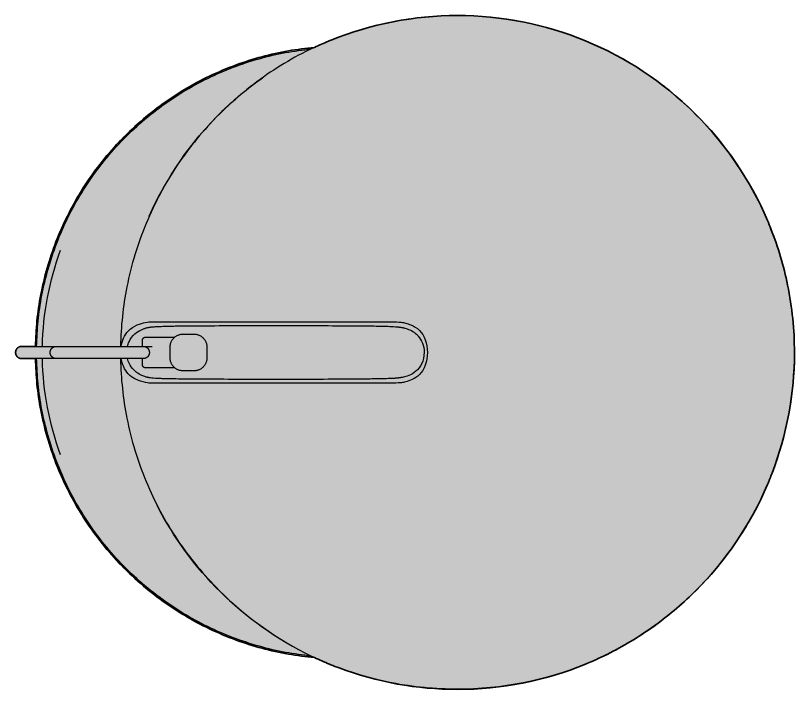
# Model space of a CAD drawing. Header units: millimetres. Extents: x 0 to 917, y -553 to 616.
# Drawn here: x 69.5 to 323.7, y -553.2 to -333.2 of the extents above; entities that cross this region are included whole.
import ezdxf

# ---------------------------------------------------------------- set-up
doc = ezdxf.new("R2010")
doc.units = ezdxf.units.MM
doc.layers.add('Blocks', color=7, linetype='Continuous')
doc.layers.add('Blocks$Fill', color=7, linetype='Continuous', true_color=0xffffff)
doc.layers.add('Blocks$Inner', color=7, linetype='Continuous', lineweight=25, true_color=0x007f00)
doc.layers.add('Blocks$Outline', color=7, linetype='Continuous', lineweight=35, true_color=0xff3f3f)

# ---------------------------------------------------------------- blocks, each defined once
blk = doc.blocks.new('YUH Table Lamp Top')
at = {"layer": 'Blocks$Fill'}
blk.add_hatch(color=256, dxfattribs=at).paths.add_polyline_path([(105.04, -104.42), (107.36, -105.26), (109.7, -106.05), (112.05, -106.78), (114.42, -107.46), (116.8, -108.09), (119.2, -108.66), (121.6, -109.18), (124.02, -109.65), (126.45, -110.06), (128.88, -110.42), (131.33, -110.72), (133.78, -110.97), (136.24, -111.16), (138.7, -111.3), (141.17, -111.39), (143.64, -111.41), (146.32, -111.38), (149, -111.28), (151.68, -111.12), (154.34, -110.89), (157, -110.6), (159.65, -110.24), (162.29, -109.82), (164.92, -109.34), (167.54, -108.79), (170.14, -108.17), (172.73, -107.5), (175.3, -106.76), (177.85, -105.96), (180.39, -105.09), (182.9, -104.17), (185.4, -103.18), (187.49, -102.3), (189.56, -101.37), (191.53, -100.44), (193.48, -99.48), (195.41, -98.47), (197.32, -97.43), (199.21, -96.35), (201.07, -95.23), (202.92, -94.07), (204.74, -92.88), (207.42, -91.04), (209.2, -89.74), (210.95, -88.41), (212.68, -87.05), (214.38, -85.65), (216.06, -84.21), (217.7, -82.74), (219.32, -81.24), (220.91, -79.7), (222.8, -77.8), (224.63, -75.84), (226.42, -73.85), (228.16, -71.81), (229.85, -69.74), (231.48, -67.62), (233.07, -65.47), (234.6, -63.27), (236.07, -61.05), (237.49, -58.78), (238.86, -56.48), (240.17, -54.15), (241.43, -51.79), (242.62, -49.39), (243.76, -46.96), (244.85, -44.51), (245.61, -42.67), (246.34, -40.81), (247.22, -38.45), (248.04, -36.07), (248.8, -33.67), (249.51, -31.25), (250.17, -28.82), (250.76, -26.38), (251.31, -23.92), (251.79, -21.45), (252.22, -18.97), (252.6, -16.48), (252.92, -13.98), (253.17, -11.47), (253.38, -8.96), (253.52, -6.45), (253.61, -3.93), (253.64, -1.41), (253.6, 1.35), (253.5, 4.12), (253.33, 6.88), (253.08, 9.64), (252.77, 12.39), (252.39, 15.13), (251.94, 17.86), (251.42, 20.58), (250.91, 22.92), (250.36, 25.24), (249.76, 27.56), (249.1, 29.86), (248.4, 32.14), (247.64, 34.41), (246.84, 36.66), (245.99, 38.89), (244.85, 41.68), (243.76, 44.14), (242.62, 46.56), (241.43, 48.96), (240.17, 51.32), (238.86, 53.66), (237.49, 55.95), (236.07, 58.22), (234.6, 60.45), (233.07, 62.64), (231.48, 64.79), (229.85, 66.91), (228.16, 68.99), (226.42, 71.02), (224.63, 73.02), (222.8, 74.97), (220.91, 76.88), (218.98, 78.74), (217, 80.55), (214.98, 82.31), (212.92, 84.02), (210.82, 85.68), (208.69, 87.29), (206.51, 88.85), (204.3, 90.35), (202.05, 91.79), (199.77, 93.19), (197.45, 94.52), (195.11, 95.8), (192.72, 97.03), (190.31, 98.19), (187.87, 99.3), (185.4, 100.35), (182.9, 101.34), (180.39, 102.27), (177.85, 103.13), (175.3, 103.93), (172.73, 104.67), (170.14, 105.35), (167.54, 105.96), (164.92, 106.51), (162.29, 106.99), (159.65, 107.41), (157, 107.77), (154.34, 108.06), (151.68, 108.29), (149, 108.45), (146.32, 108.55), (143.64, 108.59), (140.99, 108.55), (138.35, 108.46), (135.71, 108.3), (133.07, 108.08), (130.45, 107.79), (127.83, 107.44), (125.23, 107.03), (122.63, 106.56), (120.05, 106.03), (117.48, 105.43), (114.92, 104.77), (112.38, 104.05), (109.86, 103.27), (107.35, 102.43), (104.87, 101.53), (102.4, 100.56), (99.25, 99.23), (96.96, 98.19), (94.85, 97.98), (92.73, 97.72), (90.59, 97.41), (88.46, 97.06), (86.31, 96.66), (84.16, 96.2), (82, 95.7), (79.85, 95.15), (77.69, 94.54), (75.54, 93.88), (73.39, 93.17), (71.25, 92.41), (69.11, 91.59), (66.98, 90.72), (64.86, 89.8), (62.76, 88.82), (60.67, 87.79), (58.6, 86.71), (56.54, 85.58), (54.51, 84.4), (52.5, 83.16), (50.52, 81.88), (48.56, 80.54), (46.62, 79.16), (44.72, 77.72), (42.85, 76.24), (41.02, 74.72), (39.22, 73.15), (37.46, 71.53), (35.73, 69.88), (34.04, 68.18), (32.4, 66.44), (30.8, 64.67), (29.24, 62.86), (27.73, 61.01), (26.27, 59.13), (24.85, 57.22), (23.48, 55.28), (22.16, 53.31), (20.89, 51.32), (19.67, 49.3), (18.5, 47.26), (17.39, 45.2), (16.32, 43.12), (15.31, 41.03), (14.35, 38.92), (13.45, 36.8), (12.59, 34.67), (11.79, 32.53), (11.05, 30.38), (10.35, 28.23), (9.71, 26.08), (9.12, 23.92), (8.58, 21.77), (8.09, 19.61), (7.65, 17.46), (7.27, 15.32), (6.93, 13.18), (6.64, 11.05), (6.39, 8.94), (6.2, 6.83), (6.04, 4.73), (5.94, 2.65), (5.88, 0.59), (1.41, 0.59), (1.37, 0.59), (1.32, 0.58), (1.27, 0.58), (1.22, 0.58), (1.17, 0.57), (1.12, 0.56), (1.07, 0.56), (1.02, 0.55), (0.98, 0.54), (0.93, 0.53), (0.88, 0.51), (0.83, 0.5), (0.79, 0.48), (0.74, 0.47), (0.69, 0.45), (0.65, 0.43), (0.6, 0.41), (0.56, 0.39), (0.51, 0.37), (0.47, 0.35), (0.43, 0.33), (0.39, 0.3), (0.34, 0.28), (0.3, 0.25), (0.26, 0.22), (0.22, 0.19), (0.18, 0.16), (0.15, 0.13), (0.11, 0.1), (0.07, 0.07), (0.04, 0.03), (0, 0), (-0.03, -0.04), (-0.07, -0.07), (-0.1, -0.11), (-0.13, -0.15), (-0.16, -0.18), (-0.19, -0.22), (-0.22, -0.26), (-0.25, -0.3), (-0.28, -0.34), (-0.3, -0.39), (-0.33, -0.43), (-0.35, -0.47), (-0.37, -0.51), (-0.39, -0.56), (-0.41, -0.6), (-0.43, -0.65), (-0.45, -0.69), (-0.47, -0.74), (-0.48, -0.79), (-0.5, -0.83), (-0.51, -0.88), (-0.53, -0.93), (-0.54, -0.98), (-0.55, -1.02), (-0.56, -1.07), (-0.56, -1.12), (-0.57, -1.17), (-0.58, -1.22), (-0.58, -1.27), (-0.58, -1.32), (-0.59, -1.37), (-0.59, -1.41), (-0.59, -1.46), (-0.58, -1.51), (-0.58, -1.56), (-0.58, -1.61), (-0.57, -1.66), (-0.56, -1.71), (-0.56, -1.76), (-0.55, -1.8), (-0.54, -1.85), (-0.53, -1.9), (-0.51, -1.95), (-0.5, -1.99), (-0.48, -2.04), (-0.47, -2.09), (-0.45, -2.13), (-0.43, -2.18), (-0.41, -2.22), (-0.39, -2.27), (-0.37, -2.31), (-0.35, -2.36), (-0.33, -2.4), (-0.3, -2.44), (-0.28, -2.48), (-0.25, -2.53), (-0.22, -2.57), (-0.19, -2.61), (-0.16, -2.64), (-0.13, -2.68), (-0.1, -2.72), (-0.07, -2.76), (-0.03, -2.79), (0, -2.83), (0.04, -2.86), (0.07, -2.9), (0.11, -2.93), (0.15, -2.96), (0.18, -2.99), (0.22, -3.02), (0.26, -3.05), (0.3, -3.08), (0.34, -3.1), (0.39, -3.13), (0.43, -3.15), (0.47, -3.18), (0.51, -3.2), (0.56, -3.22), (0.6, -3.24), (0.65, -3.26), (0.69, -3.28), (0.74, -3.3), (0.79, -3.31), (0.83, -3.33), (0.88, -3.34), (0.93, -3.35), (0.98, -3.37), (1.02, -3.38), (1.07, -3.38), (1.12, -3.39), (1.17, -3.4), (1.22, -3.4), (1.27, -3.41), (1.32, -3.41), (1.37, -3.41), (1.41, -3.41), (1.76, -3.41), (3.08, -3.41), (5.88, -3.41), (5.94, -5.48), (6.04, -7.56), (6.2, -9.66), (6.39, -11.76), (6.64, -13.88), (6.93, -16.01), (7.27, -18.15), (7.65, -20.29), (8.09, -22.44), (8.58, -24.6), (9.12, -26.75), (9.71, -28.91), (10.35, -31.06), (11.05, -33.21), (11.79, -35.36), (12.59, -37.5), (13.45, -39.63), (14.35, -41.75), (15.31, -43.86), (16.32, -45.95), (17.39, -48.03), (18.5, -50.09), (19.67, -52.13), (20.89, -54.15), (22.16, -56.14), (23.48, -58.11), (24.85, -60.05), (26.27, -61.96), (27.73, -63.84), (29.24, -65.68), (30.8, -67.5), (32.4, -69.27), (34.04, -71.01), (35.73, -72.71), (37.46, -74.36), (39.22, -75.98), (41.02, -77.55), (42.85, -79.07), (44.72, -80.55), (46.62, -81.99), (48.56, -83.37), (50.52, -84.71), (52.5, -85.99), (54.51, -87.23), (56.54, -88.41), (58.6, -89.54), (60.67, -90.62), (62.76, -91.65), (64.86, -92.63), (66.98, -93.55), (69.11, -94.42), (71.25, -95.23), (73.39, -96), (75.54, -96.71), (77.69, -97.37), (79.85, -97.97), (82, -98.53), (84.16, -99.03), (86.31, -99.49), (88.46, -99.89), (90.59, -100.24), (92.73, -100.55), (94.85, -100.81), (96.96, -101.02), (96.96, -101.02), (96.96, -101.02), (96.97, -101.02), (96.97, -101.02), (99.41, -102.13), (102.28, -103.34)], flags=0)
at = {"layer": 'Blocks$Inner'}
for points, knots in [([(245.99, 38.89), (245.75, 39.49), (245.51, 40.09), (239.75, 53.98), (231.56, 66.14), (216.29, 81.42), (210.71, 86.02), (198.75, 94.05), (192.37, 97.47), (172.41, 105.73), (158.04, 108.53), (136.45, 108.54), (129.25, 107.84), (115.13, 105.07), (108.21, 102.97), (94.91, 97.47), (88.53, 94.06), (76.55, 86.05), (70.96, 81.45), (60.79, 71.26), (56.19, 65.67), (48.18, 53.71), (44.77, 47.33), (39.26, 34.03), (37.16, 27.11), (34.48, 13.64), (33.78, 7.12), (33.66, 0.59)], [41.376143, 41.376143, 41.376143, 41.376143, 43.307571, 43.307571, 86.615137, 86.615137, 108.281111, 108.281111, 129.947086, 129.947086, 173.244795, 173.244795, 194.878904, 194.878904, 216.513014, 216.513014, 238.178788, 238.178788, 259.844563, 259.844563, 281.4982, 281.4982, 303.151837, 303.151837, 324.805474, 324.805474, 344.453889, 344.453889, 344.453889, 344.453889]), ([(102.4, 100.56), (115.5, 105.86), (129.5, 108.59), (157.96, 108.59), (172.15, 105.79), (198.65, 94.91), (210.71, 86.94), (231.1, 66.81), (239.23, 54.86), (247.74, 34.88), (249.94, 27.81), (252.89, 13.34), (253.64, 5.97), (253.64, -1.41)], [-215.634676, -215.634676, -215.634676, -215.634676, -173.229556, -173.229556, -130.258664, -130.258664, -87.287772, -87.287772, -44.31688, -44.31688, -22.15844, -22.15844, 0, 0, 0, 0]), ([(43.04, 43.09), (48.63, 55.71), (56.54, 67.18), (70.6, 81.06), (75.16, 84.87), (79.99, 88.3)], [-300.602774, -300.602774, -300.602774, -300.602774, -259.17134, -259.17134, -241.322015, -241.322015, -241.322015, -241.322015]), ([(33.83, 0.59), (34.18, 2.44), (34.98, 4.31), (37.87, 7.47), (40.37, 8.1), (42.84, 8.59), (43.24, 8.59), (45.17, 8.59), (46.22, 8.59), (53.07, 8.59), (56.04, 8.59), (72.29, 8.59), (94.45, 8.59), (108.82, 8.59), (109.77, 8.59), (123.34, 8.59), (124.48, 8.59), (125.88, 8.39), (126.04, 8.36), (127.22, 8.02), (127.8, 7.85), (129.36, 7.21), (130.41, 6.65), (132.88, 4.21), (133.83, 1.6), (133.83, -1.41)], [20.378264, 20.378264, 20.378264, 20.378264, 75.789612, 75.789612, 156.41117, 156.41117, 219.304207, 219.304207, 483.749832, 483.749832, 607.121278, 607.121278, 963.535646, 963.535646, 990.291162, 990.291162, 1369.058499, 1369.058499, 1418.157599, 1418.157599, 1444.070062, 1444.070062, 1481.141153, 1481.141153, 1550.783711, 1550.783711, 1550.783711, 1550.783711]), ([(35.9, 0.59), (36.04, 1.1), (36.63, 2.69), (38.28, 4.84), (40.22, 5.95), (41.29, 6.36), (41.75, 6.52), (42.01, 6.6), (42.33, 6.69), (42.52, 6.72), (42.72, 6.76), (42.89, 6.79), (43.07, 6.82), (43.25, 6.85), (43.44, 6.88), (43.64, 6.91), (43.87, 6.94), (44.12, 6.96), (44.4, 6.99), (44.81, 7.02), (45.42, 7.06), (46.34, 7.1), (47.85, 7.16), (49.88, 7.21), (52.54, 7.25), (55.69, 7.28), (59.67, 7.31), (66.79, 7.35), (73.78, 7.37), (84.06, 7.38), (91.53, 7.37), (101.25, 7.35), (107.45, 7.32), (114.09, 7.27), (117.76, 7.22), (120.09, 7.16), (121.61, 7.11), (122.85, 7.05), (123.6, 6.99), (124.07, 6.95), (124.38, 6.91), (124.72, 6.87), (125.05, 6.82), (125.27, 6.79), (125.51, 6.75), (125.71, 6.71), (125.96, 6.66), (126.48, 6.53), (127.5, 6.23), (128.75, 5.7), (130.01, 4.82), (131.18, 3.67), (132.37, 1.74), (132.78, -0.29), (132.78, -1.41)], [-41.598091, -41.598091, -41.598091, -41.598091, -41.217, -40.367165, -39.51733, -39.092412, -38.879954, -38.667495, -38.455036, -37.81766, -37.392742, -36.967825, -36.542907, -36.11799, -35.693072, -35.268155, -34.843237, -34.41832, -33.993402, -33.568485, -32.718649, -31.868814, -31.018979, -29.319309, -28.469474, -27.619639, -25.919969, -25.070134, -22.520629, -21.670794, -19.121289, -18.271454, -15.721948, -14.872113, -12.322608, -11.154085, -10.622938, -8.923268, -7.436057, -7.223598, -6.373763, -5.523928, -4.833437, -4.142946, -3.7977, -3.718028, -3.452455, -3.107209, -2.761964, -2.071473, -1.726227, -1.380982, -0.690491, 0, 0, 0, 0]), ([(-0.59, -1.41), (-0.59, -1.38), (-0.58, -1.35), (-0.58, -1.32), (-0.58, -1.28), (-0.58, -1.25), (-0.58, -1.22), (-0.57, -1.19), (-0.57, -1.15), (-0.56, -1.12), (-0.56, -1.09), (-0.55, -1.06), (-0.55, -1.02), (-0.54, -0.99), (-0.53, -0.96), (-0.53, -0.93), (-0.52, -0.9), (-0.51, -0.86), (-0.5, -0.83), (-0.49, -0.8), (-0.48, -0.77), (-0.47, -0.74), (-0.46, -0.71), (-0.45, -0.68), (-0.43, -0.65), (-0.42, -0.62), (-0.41, -0.59), (-0.39, -0.56), (-0.38, -0.53), (-0.37, -0.5), (-0.35, -0.47), (-0.33, -0.44), (-0.32, -0.41), (-0.3, -0.39), (-0.28, -0.36), (-0.27, -0.33), (-0.25, -0.3), (-0.23, -0.28), (-0.21, -0.25), (-0.19, -0.22), (-0.17, -0.2), (-0.15, -0.17), (-0.13, -0.15), (-0.11, -0.12), (-0.09, -0.1), (-0.07, -0.07), (-0.05, -0.05), (-0.02, -0.02), (0, 0), (0.02, 0.02), (0.05, 0.05), (0.07, 0.07), (0.1, 0.09), (0.12, 0.11), (0.15, 0.13), (0.2, 0.17), (0.25, 0.21), (0.3, 0.25), (0.36, 0.29), (0.41, 0.32), (0.47, 0.35), (0.53, 0.38), (0.59, 0.41), (0.65, 0.43), (0.71, 0.46), (0.77, 0.48), (0.83, 0.5), (0.9, 0.52), (0.96, 0.53), (1.02, 0.55), (1.09, 0.56), (1.15, 0.57), (1.22, 0.58), (1.28, 0.58), (1.35, 0.59), (1.41, 0.59)], [3.142279, 3.142279, 3.142279, 3.142279, 3.240464, 3.240464, 3.240464, 3.338648, 3.338648, 3.338648, 3.436833, 3.436833, 3.436833, 3.535017, 3.535017, 3.535017, 3.633202, 3.633202, 3.633202, 3.731386, 3.731386, 3.731386, 3.829571, 3.829571, 3.829571, 3.927755, 3.927755, 3.927755, 4.025939, 4.025939, 4.025939, 4.124123, 4.124123, 4.124123, 4.222307, 4.222307, 4.222307, 4.320491, 4.320491, 4.320491, 4.418675, 4.418675, 4.418675, 4.516858, 4.516858, 4.516858, 4.615042, 4.615042, 4.615042, 4.713225, 4.713225, 4.713225, 4.811408, 4.811408, 4.811408, 4.909591, 4.909591, 4.909591, 5.106016, 5.106016, 5.106016, 5.302441, 5.302441, 5.302441, 5.498865, 5.498865, 5.498865, 5.695288, 5.695288, 5.695288, 5.891712, 5.891712, 5.891712, 6.088135, 6.088135, 6.088135, 6.284558, 6.284558, 6.284558, 6.284558]), ([(1.41, 0.59), (1.41, 0.59), (1.54, 0.59), (1.76, 0.59), (2.06, 0.59), (2.52, 0.59), (3.08, 0.59), (3.64, 0.59), (4.3, 0.59), (4.99, 0.59), (5.68, 0.59), (6.4, 0.59), (7.13, 0.59), (7.85, 0.59), (8.59, 0.59), (9.32, 0.59), (10.48, 0.59), (11.63, 0.59), (12.7, 0.59)], [6.284558, 6.284558, 6.284558, 6.284558, 19.305913, 19.305913, 19.305913, 38.169862, 38.169862, 38.169862, 57.734241, 57.734241, 57.734241, 76.698686, 76.698686, 76.698686, 94.759581, 94.759581, 94.759581, 121.230551, 121.230551, 121.230551, 121.230551]), ([(10.69, -1.41), (10.69, -1.38), (10.69, -1.35), (10.69, -1.32), (10.7, -1.28), (10.7, -1.25), (10.7, -1.22), (10.7, -1.19), (10.71, -1.15), (10.71, -1.12), (10.72, -1.09), (10.72, -1.06), (10.73, -1.02), (10.74, -0.99), (10.74, -0.96), (10.75, -0.93), (10.76, -0.9), (10.77, -0.86), (10.78, -0.83), (10.79, -0.8), (10.8, -0.77), (10.81, -0.74), (10.82, -0.71), (10.83, -0.68), (10.84, -0.65), (10.86, -0.62), (10.87, -0.59), (10.88, -0.56), (10.9, -0.53), (10.91, -0.5), (10.93, -0.47), (10.94, -0.44), (10.96, -0.41), (10.98, -0.39), (10.99, -0.36), (11.01, -0.33), (11.03, -0.3), (11.05, -0.28), (11.07, -0.25), (11.09, -0.22), (11.1, -0.2), (11.12, -0.17), (11.15, -0.15), (11.17, -0.12), (11.19, -0.1), (11.21, -0.07), (11.23, -0.05), (11.25, -0.02), (11.28, 0), (11.3, 0.02), (11.32, 0.05), (11.35, 0.07), (11.37, 0.09), (11.4, 0.11), (11.42, 0.13), (11.47, 0.17), (11.53, 0.21), (11.58, 0.25), (11.63, 0.29), (11.69, 0.32), (11.75, 0.35), (11.81, 0.38), (11.87, 0.41), (11.93, 0.43), (11.99, 0.46), (12.05, 0.48), (12.11, 0.5), (12.17, 0.52), (12.24, 0.53), (12.3, 0.55), (12.37, 0.56), (12.43, 0.57), (12.5, 0.58), (12.56, 0.58), (12.63, 0.59), (12.69, 0.59)], [104.735459, 104.735459, 104.735459, 104.735459, 104.833644, 104.833644, 104.833644, 104.931829, 104.931829, 104.931829, 105.030013, 105.030013, 105.030013, 105.128198, 105.128198, 105.128198, 105.226383, 105.226383, 105.226383, 105.324567, 105.324567, 105.324567, 105.422752, 105.422752, 105.422752, 105.520937, 105.520937, 105.520937, 105.619121, 105.619121, 105.619121, 105.717306, 105.717306, 105.717306, 105.815491, 105.815491, 105.815491, 105.913676, 105.913676, 105.913676, 106.01186, 106.01186, 106.01186, 106.110045, 106.110045, 106.110045, 106.20823, 106.20823, 106.20823, 106.306415, 106.306415, 106.306415, 106.4046, 106.4046, 106.4046, 106.502785, 106.502785, 106.502785, 106.699214, 106.699214, 106.699214, 106.895644, 106.895644, 106.895644, 107.092073, 107.092073, 107.092073, 107.288502, 107.288502, 107.288502, 107.484932, 107.484932, 107.484932, 107.681362, 107.681362, 107.681362, 107.877791, 107.877791, 107.877791, 107.877791]), ([(12.69, 0.59), (12.69, 0.59), (12.75, 0.59), (12.88, 0.59), (13.04, 0.59), (13.31, 0.59), (13.67, 0.59), (13.86, 0.59), (14.07, 0.59), (14.31, 0.59), (14.54, 0.59), (14.81, 0.59), (15.1, 0.59), (15.39, 0.59), (15.72, 0.59), (16.06, 0.59), (16.4, 0.59), (16.76, 0.59), (17.19, 0.59), (17.41, 0.59), (17.64, 0.59), (17.92, 0.59), (18.01, 0.59), (18.11, 0.59), (18.21, 0.59), (18.29, 0.59), (18.46, 0.59), (18.63, 0.59), (18.81, 0.59), (18.9, 0.59), (19.05, 0.59), (19.36, 0.59), (19.69, 0.59), (20.05, 0.59), (20.22, 0.59), (20.32, 0.59), (20.53, 0.59), (20.73, 0.59), (20.95, 0.59), (21.17, 0.59), (21.4, 0.59), (21.64, 0.59), (21.88, 0.59), (22, 0.59), (22.13, 0.59), (22.39, 0.59), (22.65, 0.59), (22.92, 0.59), (23.19, 0.59), (23.47, 0.59), (23.76, 0.59), (24.05, 0.59), (24.19, 0.59), (24.34, 0.59), (24.64, 0.59), (24.94, 0.59), (25.25, 0.59), (25.4, 0.59), (25.56, 0.59), (25.87, 0.59), (26.19, 0.59), (26.51, 0.59), (26.67, 0.59), (26.83, 0.59), (27.16, 0.59), (27.49, 0.59), (27.82, 0.59), (28.15, 0.59), (28.49, 0.59), (28.83, 0.59), (29.18, 0.59), (29.35, 0.59), (29.82, 0.59), (30.3, 0.59), (30.78, 0.59), (31.03, 0.59), (31.28, 0.59), (31.53, 0.59), (31.78, 0.59), (32.03, 0.59), (32.29, 0.59), (32.48, 0.59), (32.87, 0.59), (33.16, 0.59), (33.35, 0.59), (33.55, 0.59), (33.74, 0.59), (33.84, 0.59), (33.94, 0.59), (34.13, 0.59), (34.33, 0.59), (34.52, 0.59), (34.72, 0.59), (34.91, 0.59), (35.1, 0.59), (35.29, 0.59), (35.39, 0.59), (35.49, 0.59), (35.67, 0.59), (35.86, 0.59), (36.05, 0.59), (36.24, 0.59), (36.42, 0.59), (36.6, 0.59), (36.78, 0.59), (36.87, 0.59), (36.96, 0.59), (37.14, 0.59), (37.31, 0.59), (37.48, 0.59), (37.57, 0.59), (37.61, 0.59), (37.64, 0.59), (37.68, 0.59), (37.87, 0.59), (38.05, 0.59), (38.22, 0.59), (38.65, 0.59), (39.04, 0.59), (39.38, 0.59), (39.73, 0.59), (40.04, 0.59), (40.29, 0.59), (40.8, 0.59), (41.09, 0.59), (41.09, 0.59)], [107.877791, 107.877791, 107.877791, 107.877791, 118.736639, 118.736639, 118.736639, 129.585013, 129.585013, 129.585013, 134.137699, 134.137699, 134.137699, 138.301333, 138.301333, 138.301333, 142.21933, 142.21933, 142.21933, 146.039455, 146.039455, 146.039455, 147.997987, 147.997987, 147.997987, 148.675295, 148.675295, 148.675295, 149.37023, 149.37023, 150.085946, 150.085946, 150.085946, 151.207216, 151.207216, 152.404644, 152.404644, 152.404644, 153.037963, 153.037963, 153.692173, 153.692173, 154.363653, 154.363653, 155.049009, 155.049009, 155.049009, 155.74455, 155.74455, 156.445047, 156.445047, 157.145293, 157.145293, 157.840849, 157.840849, 157.840849, 158.528271, 158.528271, 159.205717, 159.205717, 159.205717, 159.873225, 159.873225, 160.533782, 160.533782, 160.533782, 161.192718, 161.192718, 161.857909, 161.857909, 162.535104, 162.535104, 163.227473, 163.227473, 163.227473, 164.662594, 164.662594, 164.662594, 165.40578, 165.40578, 165.40578, 166.16638, 166.16638, 166.16638, 166.941484, 166.941484, 167.333484, 167.333484, 167.72886, 167.72886, 167.72886, 168.129018, 168.129018, 168.536862, 168.536862, 168.956574, 168.956574, 169.39376, 169.39376, 169.39376, 169.855307, 169.855307, 170.349224, 170.349224, 170.884203, 170.884203, 171.469293, 171.469293, 171.469293, 172.113791, 172.113791, 172.826508, 172.826508, 172.826508, 173.080855, 173.080855, 173.080855, 174.492354, 174.492354, 174.492354, 179.012617, 179.012617, 179.012617, 185.513592, 185.513592, 185.513592, 206.262318, 206.262318, 206.262318, 206.262318]), ([(41.09, 0.59), (41.1, 0.59), (41.11, 0.59), (41.11, 0.59), (41.94, 0.59), (42.88, 0.59), (43.99, 0.59)], [68.617378, 68.617378, 68.617378, 68.617378, 68.641551, 68.641551, 68.641551, 71.557057, 71.557057, 71.557057, 71.557057]), ([(41.09, 0.59), (41.16, 0.59), (41.29, 0.58), (41.48, 0.55), (41.67, 0.5), (41.86, 0.44), (42.03, 0.35), (42.2, 0.25), (42.33, 0.15), (42.43, 0.07), (42.5, 0), (42.57, -0.07), (42.64, -0.14), (42.7, -0.22), (42.75, -0.3), (42.81, -0.39), (42.85, -0.47), (42.9, -0.56), (42.94, -0.65), (42.97, -0.74), (43, -0.83), (43.03, -0.93), (43.05, -1.02), (43.07, -1.12), (43.08, -1.22), (43.09, -1.32), (43.09, -1.38), (43.09, -1.41)], [206.262318, 206.262318, 206.262318, 206.262318, 206.459168, 206.656017, 206.852866, 207.049716, 207.246565, 207.443414, 207.640263, 207.738688, 207.837113, 207.935537, 208.033962, 208.132387, 208.230811, 208.329236, 208.427661, 208.526085, 208.62451, 208.722935, 208.821359, 208.919784, 209.018209, 209.116633, 209.215058, 209.313482, 209.411907, 209.411907, 209.411907, 209.411907]), ([(1.41, -3.41), (1.35, -3.41), (1.28, -3.41), (1.22, -3.4), (1.15, -3.4), (1.09, -3.39), (1.02, -3.38), (0.96, -3.36), (0.9, -3.35), (0.83, -3.33), (0.77, -3.31), (0.71, -3.29), (0.65, -3.26), (0.59, -3.24), (0.53, -3.21), (0.47, -3.18), (0.41, -3.15), (0.36, -3.11), (0.3, -3.08), (0.25, -3.04), (0.2, -3), (0.15, -2.96), (0.12, -2.94), (0.1, -2.92), (0.07, -2.9), (0.05, -2.87), (0.02, -2.85), (0, -2.83), (-0.02, -2.81), (-0.05, -2.78), (-0.07, -2.76), (-0.09, -2.73), (-0.11, -2.71), (-0.13, -2.68), (-0.15, -2.66), (-0.17, -2.63), (-0.19, -2.61), (-0.21, -2.58), (-0.23, -2.55), (-0.25, -2.53), (-0.27, -2.5), (-0.28, -2.47), (-0.3, -2.44), (-0.32, -2.41), (-0.33, -2.39), (-0.35, -2.36), (-0.37, -2.33), (-0.38, -2.3), (-0.39, -2.27), (-0.41, -2.24), (-0.42, -2.21), (-0.43, -2.18), (-0.45, -2.15), (-0.46, -2.12), (-0.47, -2.09), (-0.48, -2.06), (-0.49, -2.03), (-0.5, -1.99), (-0.51, -1.96), (-0.52, -1.93), (-0.53, -1.9), (-0.53, -1.87), (-0.54, -1.84), (-0.55, -1.8), (-0.55, -1.77), (-0.56, -1.74), (-0.56, -1.71), (-0.57, -1.68), (-0.57, -1.64), (-0.58, -1.61), (-0.58, -1.58), (-0.58, -1.55), (-0.58, -1.51), (-0.58, -1.48), (-0.59, -1.45), (-0.59, -1.41)], [0, 0, 0, 0, 0.196423, 0.196423, 0.196423, 0.392846, 0.392846, 0.392846, 0.58927, 0.58927, 0.58927, 0.785693, 0.785693, 0.785693, 0.982117, 0.982117, 0.982117, 1.178542, 1.178542, 1.178542, 1.374966, 1.374966, 1.374966, 1.473149, 1.473149, 1.473149, 1.571333, 1.571333, 1.571333, 1.669516, 1.669516, 1.669516, 1.7677, 1.7677, 1.7677, 1.865883, 1.865883, 1.865883, 1.964067, 1.964067, 1.964067, 2.062251, 2.062251, 2.062251, 2.160435, 2.160435, 2.160435, 2.258619, 2.258619, 2.258619, 2.356803, 2.356803, 2.356803, 2.454987, 2.454987, 2.454987, 2.553172, 2.553172, 2.553172, 2.651356, 2.651356, 2.651356, 2.749541, 2.749541, 2.749541, 2.847725, 2.847725, 2.847725, 2.94591, 2.94591, 2.94591, 3.044094, 3.044094, 3.044094, 3.142279, 3.142279, 3.142279, 3.142279]), ([(12.69, -3.41), (12.63, -3.41), (12.56, -3.41), (12.5, -3.4), (12.43, -3.4), (12.37, -3.39), (12.3, -3.38), (12.24, -3.36), (12.17, -3.35), (12.11, -3.33), (12.05, -3.31), (11.99, -3.29), (11.93, -3.26), (11.87, -3.24), (11.81, -3.21), (11.75, -3.18), (11.69, -3.15), (11.63, -3.11), (11.58, -3.08), (11.53, -3.04), (11.47, -3), (11.42, -2.96), (11.4, -2.94), (11.37, -2.92), (11.35, -2.9), (11.32, -2.87), (11.3, -2.85), (11.28, -2.83), (11.25, -2.81), (11.23, -2.78), (11.21, -2.76), (11.19, -2.73), (11.17, -2.71), (11.15, -2.68), (11.12, -2.66), (11.1, -2.63), (11.09, -2.61), (11.07, -2.58), (11.05, -2.55), (11.03, -2.53), (11.01, -2.5), (10.99, -2.47), (10.98, -2.44), (10.96, -2.41), (10.94, -2.39), (10.93, -2.36), (10.91, -2.33), (10.9, -2.3), (10.88, -2.27), (10.87, -2.24), (10.86, -2.21), (10.84, -2.18), (10.83, -2.15), (10.82, -2.12), (10.81, -2.09), (10.8, -2.06), (10.79, -2.03), (10.78, -1.99), (10.77, -1.96), (10.76, -1.93), (10.75, -1.9), (10.74, -1.87), (10.74, -1.84), (10.73, -1.8), (10.72, -1.77), (10.72, -1.74), (10.71, -1.71), (10.71, -1.68), (10.7, -1.64), (10.7, -1.61), (10.7, -1.58), (10.7, -1.55), (10.69, -1.51), (10.69, -1.48), (10.69, -1.45), (10.69, -1.41)], [101.593127, 101.593127, 101.593127, 101.593127, 101.789557, 101.789557, 101.789557, 101.985987, 101.985987, 101.985987, 102.182416, 102.182416, 102.182416, 102.378846, 102.378846, 102.378846, 102.575275, 102.575275, 102.575275, 102.771704, 102.771704, 102.771704, 102.968134, 102.968134, 102.968134, 103.066319, 103.066319, 103.066319, 103.164504, 103.164504, 103.164504, 103.262688, 103.262688, 103.262688, 103.360873, 103.360873, 103.360873, 103.459058, 103.459058, 103.459058, 103.557243, 103.557243, 103.557243, 103.655428, 103.655428, 103.655428, 103.753613, 103.753613, 103.753613, 103.851797, 103.851797, 103.851797, 103.949982, 103.949982, 103.949982, 104.048167, 104.048167, 104.048167, 104.146351, 104.146351, 104.146351, 104.244536, 104.244536, 104.244536, 104.342721, 104.342721, 104.342721, 104.440905, 104.440905, 104.440905, 104.53909, 104.53909, 104.53909, 104.637275, 104.637275, 104.637275, 104.735459, 104.735459, 104.735459, 104.735459]), ([(133.83, -1.41), (133.83, -4.43), (132.88, -7.04), (129.81, -10.07), (127.81, -10.68), (126.04, -11.19), (125.88, -11.22), (124.73, -11.38), (123.81, -11.41), (115.32, -11.41), (113.23, -11.41), (97.84, -11.41), (73.2, -11.41), (59.53, -11.41), (58.88, -11.41), (46.96, -11.41), (45.78, -11.41), (43.24, -11.41), (42.84, -11.41), (40.91, -11.03), (39.61, -10.73), (37.57, -9.65), (36.8, -9.11), (34.99, -7.08), (34.2, -5.2), (33.85, -3.41)], [1550.783711, 1550.783711, 1550.783711, 1550.783711, 1552.32838, 1552.32838, 1553.725352, 1553.725352, 1554.814368, 1554.814368, 1561.517863, 1561.517863, 1563.215409, 1563.215409, 1571.714099, 1571.714099, 1572.164055, 1572.164055, 1580.315863, 1580.315863, 1581.710828, 1581.710828, 1582.826859, 1582.826859, 1583.514508, 1583.514508, 1584.724797, 1584.724797, 1584.724797, 1584.724797]), ([(132.78, -1.41), (132.78, -4.19), (130.33, -8.39), (126.4, -9.39), (125.53, -9.58), (125.29, -9.62), (125.11, -9.64), (124.93, -9.67), (124.75, -9.69), (124.56, -9.72), (124.37, -9.74), (124.17, -9.76), (123.95, -9.79), (123.71, -9.81), (123.45, -9.83), (123.06, -9.86), (122.48, -9.9), (121.62, -9.94), (120.19, -9.99), (118.27, -10.03), (115.73, -10.07), (112.72, -10.11), (108.91, -10.14), (101.97, -10.18), (95.08, -10.19), (84.86, -10.2), (77.37, -10.2), (67.52, -10.18), (61.18, -10.15), (54.28, -10.1), (50.42, -10.05), (47.96, -9.99), (46.35, -9.93), (45.03, -9.87), (44.24, -9.8), (43.59, -9.73), (43.2, -9.68), (42.78, -9.6), (42.55, -9.56), (42.38, -9.53), (42.24, -9.49), (42.05, -9.44), (41.66, -9.32), (40.78, -9.01), (39.61, -8.45), (38.39, -7.55), (37.23, -6.36), (36.37, -4.92), (35.98, -3.71), (35.9, -3.41)], [0, 0, 0, 0, 1.965717, 3.931433, 4.422862, 4.914291, 5.40572, 5.89715, 6.388579, 6.880008, 7.371437, 7.862866, 8.354295, 8.845724, 9.337153, 9.828583, 10.811441, 11.794299, 12.777157, 14.742874, 15.725732, 16.70859, 18.674307, 19.657165, 22.60574, 23.588598, 26.537173, 27.520031, 30.468606, 31.451464, 34.400039, 35.751469, 36.365756, 38.331472, 40.051474, 40.297189, 42.262905, 43.061478, 43.86005, 44.259336, 44.351479, 44.658622, 45.057908, 45.457195, 46.255767, 46.655053, 47.054339, 47.852912, 48.109197, 48.109197, 48.109197, 48.109197]), ([(43.09, -1.41), (43.09, -1.45), (43.09, -1.51), (43.08, -1.61), (43.07, -1.71), (43.05, -1.8), (43.03, -1.9), (43, -2), (42.97, -2.09), (42.94, -2.18), (42.9, -2.27), (42.85, -2.36), (42.81, -2.44), (42.75, -2.53), (42.7, -2.61), (42.64, -2.68), (42.57, -2.76), (42.5, -2.83), (42.43, -2.9), (42.33, -2.98), (42.2, -3.08), (42.03, -3.18), (41.86, -3.26), (41.67, -3.33), (41.48, -3.38), (41.29, -3.41), (41.16, -3.41), (41.09, -3.41)], [0, 0, 0, 0, 0.098418, 0.196836, 0.295255, 0.393673, 0.492091, 0.590509, 0.688927, 0.787345, 0.885764, 0.984182, 1.0826, 1.181018, 1.279436, 1.377854, 1.476273, 1.574691, 1.673109, 1.771527, 1.968363, 2.1652, 2.362036, 2.558872, 2.755709, 2.952545, 3.149381, 3.149381, 3.149381, 3.149381]), ([(253.64, -1.41), (253.64, -15.81), (250.78, -30.21), (239.75, -56.81), (231.58, -68.99), (216.32, -84.28), (210.73, -88.88), (198.75, -96.88), (192.36, -100.3), (172.41, -108.54), (158.04, -111.34), (136.44, -111.35), (129.25, -110.66), (115.13, -107.89), (108.21, -105.8), (99.67, -102.26), (97.79, -101.42), (95.94, -100.53)], [0, 0, 0, 0, 43.30765, 43.30765, 86.615286, 86.615286, 108.282187, 108.282187, 129.949088, 129.949088, 173.247344, 173.247344, 194.880315, 194.880315, 216.513286, 216.513286, 222.694068, 222.694068, 222.694068, 222.694068]), ([(12.69, -3.41), (11.63, -3.41), (10.48, -3.41), (9.32, -3.41), (8.59, -3.41), (7.85, -3.41), (7.13, -3.41), (6.4, -3.41), (5.68, -3.41), (4.99, -3.41), (4.3, -3.41), (3.64, -3.41), (3.08, -3.41), (2.52, -3.41), (2.06, -3.41), (1.76, -3.41), (1.54, -3.41), (1.41, -3.41), (1.41, -3.41)], [-114.907386, -114.907386, -114.907386, -114.907386, -88.475023, -88.475023, -88.475023, -70.414128, -70.414128, -70.414128, -51.449683, -51.449683, -51.449683, -31.885304, -31.885304, -31.885304, -13.021355, -13.021355, -13.021355, 0, 0, 0, 0]), ([(41.09, -3.41), (41.09, -3.41), (40.8, -3.41), (40.29, -3.41), (40.04, -3.41), (39.73, -3.41), (39.38, -3.41), (39.04, -3.41), (38.65, -3.41), (38.22, -3.41), (38.01, -3.41), (37.79, -3.41), (37.57, -3.41), (37.34, -3.41), (37.11, -3.41), (36.87, -3.41), (36.4, -3.41), (35.9, -3.41), (35.39, -3.41), (34.88, -3.41), (34.36, -3.41), (33.84, -3.41), (33.32, -3.41), (32.8, -3.41), (32.29, -3.41), (32.03, -3.41), (31.78, -3.41), (31.53, -3.41), (31.28, -3.41), (31.03, -3.41), (30.78, -3.41), (30.3, -3.41), (29.82, -3.41), (29.35, -3.41), (28.42, -3.41), (27.53, -3.41), (26.67, -3.41), (26.24, -3.41), (25.81, -3.41), (25.4, -3.41), (24.99, -3.41), (24.58, -3.41), (24.19, -3.41), (23.41, -3.41), (22.67, -3.41), (22, -3.41), (21.33, -3.41), (20.74, -3.41), (20.22, -3.41), (19.71, -3.41), (19.27, -3.41), (18.9, -3.41), (18.52, -3.41), (18.2, -3.41), (17.92, -3.41), (17.64, -3.41), (17.41, -3.41), (17.19, -3.41), (16.76, -3.41), (16.4, -3.41), (16.06, -3.41), (15.72, -3.41), (15.39, -3.41), (15.1, -3.41), (14.81, -3.41), (14.54, -3.41), (14.31, -3.41), (14.07, -3.41), (13.86, -3.41), (13.67, -3.41), (13.31, -3.41), (13.04, -3.41), (12.88, -3.41), (12.75, -3.41), (12.69, -3.41), (12.69, -3.41)], [3.149381, 3.149381, 3.149381, 3.149381, 23.898108, 23.898108, 23.898108, 30.399082, 30.399082, 30.399082, 34.919346, 34.919346, 34.919346, 36.585604, 36.585604, 36.585604, 37.944734, 37.944734, 37.944734, 40.036338, 40.036338, 40.036338, 41.712036, 41.712036, 41.712036, 43.27689, 43.27689, 43.27689, 44.037508, 44.037508, 44.037508, 44.780722, 44.780722, 44.780722, 46.215911, 46.215911, 46.215911, 48.920153, 48.920153, 48.920153, 50.251284, 50.251284, 50.251284, 51.618215, 51.618215, 51.618215, 54.416033, 54.416033, 54.416033, 57.062762, 57.062762, 57.062762, 59.383636, 59.383636, 59.383636, 61.472931, 61.472931, 61.472931, 63.431464, 63.431464, 63.431464, 67.251589, 67.251589, 67.251589, 71.169585, 71.169585, 71.169585, 75.333219, 75.333219, 75.333219, 79.885905, 79.885905, 79.885905, 90.73428, 90.73428, 90.73428, 101.593127, 101.593127, 101.593127, 101.593127]), ([(33.66, -3.41), (33.78, -9.95), (34.48, -16.47), (37.16, -29.94), (39.26, -36.86), (44.77, -50.16), (48.19, -56.53), (56.22, -68.48), (60.82, -74.05), (74.65, -87.87), (84.82, -95.14), (95.92, -100.52)], [2.005219, 2.005219, 2.005219, 2.005219, 21.653583, 21.653583, 43.307167, 43.307167, 64.960758, 64.960758, 86.614349, 86.614349, 123.736133, 123.736133, 123.736133, 123.736133]), ([(246.34, -40.81), (245.87, -42.05), (245.37, -43.28), (239.23, -57.69), (231.1, -69.64), (216.71, -83.85), (212.2, -87.63), (207.42, -91.04)], [-306.133911, -306.133911, -306.133911, -306.133911, -302.142232, -302.142232, -259.17134, -259.17134, -241.485015, -241.485015, -241.485015, -241.485015]), ([(95.94, -100.54), (85.02, -95.28), (75.02, -88.24), (57.97, -71.41), (50.97, -61.84), (45.63, -51.35)], [-123.752186, -123.752186, -123.752186, -123.752186, -87.287772, -87.287772, -51.88446, -51.88446, -51.88446, -51.88446]), ([(102.28, -103.34), (102.15, -103.29), (102.01, -103.23), (100.22, -102.5), (98.58, -101.78), (96.97, -101.02)], [-130.69392, -130.69392, -130.69392, -130.69392, -130.258152, -130.258152, -124.881207, -124.881207, -124.881207, -124.881207]), ([(189.56, -101.37), (188.19, -102), (186.8, -102.6), (172.15, -108.62), (157.96, -111.41), (130.45, -111.41), (117.37, -109.04), (105.04, -104.42)], [-220.738161, -220.738161, -220.738161, -220.738161, -216.200448, -216.200448, -173.229556, -173.229556, -133.659062, -133.659062, -133.659062, -133.659062])]:
    blk.add_open_spline(points, degree=3, knots=knots, dxfattribs=at)
for points, weights in [([(5.88, 0.59), (7.67, 90.22), (96.96, 98.19)], [0.991865295939, 0.728843964604, 0.965998092238]), ([(6.27, 0.59), (8.04, 88.89), (95.92, 97.7)], [0.991827938232, 0.730962557187, 0.962239426395]), ([(49.86, 0.35), (49.86, 4.59), (54.09, 4.59)], [1, 0.707106781187, 1]), ([(57.62, 4.59), (61.86, 4.59), (61.86, 0.35)], [1, 0.707106781187, 1]), ([(96.97, -101.02), (7.67, -93.05), (5.88, -3.41)], [0.966018802859, 0.728832480334, 0.991865295939]), ([(95.94, -100.53), (8.04, -91.74), (6.27, -3.41)], [0.962317635505, 0.730915881128, 0.99183374863]), ([(54.09, -7.41), (49.86, -7.41), (49.86, -3.18)], [1, 0.707106781187, 1]), ([(61.86, -3.18), (61.86, -7.41), (57.62, -7.41)], [1, 0.707106781187, 1])]:
    blk.add_rational_spline(points, weights, degree=2, dxfattribs=at)
for points, degree in [([(8.2, 0.59), (8.36, 11.3), (10.41, 21.94), (14.09, 31.99)], 3), ([(41.83, 3.59), (51.41, 3.59)], 1), ([(54.09, 4.59), (57.62, 4.59)], 1), ([(49.86, -3.18), (49.86, 0.35)], 1), ([(61.86, 0.35), (61.86, -3.18)], 1), ([(14.09, -34.82), (10.41, -24.77), (8.36, -14.13), (8.2, -3.41)], 3), ([(51.41, -6.41), (41.83, -6.41)], 1), ([(57.62, -7.41), (54.09, -7.41)], 1)]:
    blk.add_open_spline(points, degree=degree, dxfattribs=at)
for points, weights, knots in [([(40.83, 2.59), (40.83, 3), (41.12, 3.29), (41.42, 3.59), (41.83, 3.59)], [1, 0.853553390593, 0.853553390593, 0.853553390593, 1], [6.627419, 6.627419, 6.627419, 7.455844, 7.455844, 8.28427, 8.28427, 8.28427]), ([(40.83, 0.59), (40.83, 1.04), (40.83, 1.41), (40.83, 2.59), (40.83, 2.59)], [0.868347518739, 0.853553390593, 0.853553390593, 0.853553390593, 1], [2.260488, 2.260488, 2.260488, 3.313709, 3.313709, 6.627419, 6.627419, 6.627419]), ([(40.83, -5.41), (40.83, -5.41), (40.83, -4.24), (40.83, -3.87), (40.83, -3.41)], [1, 0.853553390593, 0.853553390593, 0.853553390593, 0.868347518739], [11.241967, 11.241967, 11.241967, 14.555676, 14.555676, 15.608897, 15.608897, 15.608897]), ([(41.83, -6.41), (41.42, -6.41), (41.12, -6.12), (40.83, -5.83), (40.83, -5.41)], [1, 0.853553390593, 0.853553390593, 0.853553390593, 1], [9.585115, 9.585115, 9.585115, 10.413541, 10.413541, 11.241967, 11.241967, 11.241967])]:
    blk.add_rational_spline(points, weights, degree=2, knots=knots, dxfattribs=at)
at = {"layer": 'Blocks$Outline'}
for points, knots in [([(253.64, -1.41), (253.64, 5.97), (252.89, 13.34), (250.14, 26.83), (248.04, 33.92), (245.24, 40.76), (239.23, 54.86), (231.1, 66.81), (210.71, 86.94), (198.65, 94.91), (172.15, 105.79), (157.96, 108.59), (129.5, 108.59), (115.5, 105.86), (102.4, 100.56)], [0, 0, 0, 0, 22.15844, 22.15844, 41.306985, 44.31688, 44.31688, 87.287772, 87.287772, 130.258664, 130.258664, 173.229556, 173.229556, 215.634676, 215.634676, 215.634676, 215.634676]), ([(102.4, 100.56), (102.12, 100.45), (101.84, 100.34), (100.02, 99.58), (98.48, 98.9), (96.96, 98.19), (96.96, 98.19)], [215.608515, 215.608515, 215.608515, 215.608515, 216.513014, 216.513014, 221.560037, 221.56167, 221.56167, 221.56167, 221.56167]), ([(1.41, 0.59), (1.35, 0.59), (1.28, 0.58), (1.22, 0.58), (1.15, 0.57), (1.09, 0.56), (1.02, 0.55), (0.96, 0.53), (0.9, 0.52), (0.83, 0.5), (0.77, 0.48), (0.71, 0.46), (0.65, 0.43), (0.59, 0.41), (0.53, 0.38), (0.47, 0.35), (0.41, 0.32), (0.36, 0.29), (0.3, 0.25), (0.25, 0.21), (0.2, 0.17), (0.15, 0.13), (0.12, 0.11), (0.1, 0.09), (0.07, 0.07), (0.05, 0.05), (0.02, 0.02), (0, 0), (-0.02, -0.02), (-0.05, -0.05), (-0.07, -0.07), (-0.09, -0.1), (-0.11, -0.12), (-0.13, -0.15), (-0.15, -0.17), (-0.17, -0.2), (-0.19, -0.22), (-0.21, -0.25), (-0.23, -0.28), (-0.25, -0.3), (-0.27, -0.33), (-0.28, -0.36), (-0.3, -0.39), (-0.32, -0.41), (-0.33, -0.44), (-0.35, -0.47), (-0.37, -0.5), (-0.38, -0.53), (-0.39, -0.56), (-0.41, -0.59), (-0.42, -0.62), (-0.43, -0.65), (-0.45, -0.68), (-0.46, -0.71), (-0.47, -0.74), (-0.48, -0.77), (-0.49, -0.8), (-0.5, -0.83), (-0.51, -0.86), (-0.52, -0.9), (-0.53, -0.93), (-0.53, -0.96), (-0.54, -0.99), (-0.55, -1.02), (-0.55, -1.06), (-0.56, -1.09), (-0.56, -1.12), (-0.57, -1.15), (-0.57, -1.19), (-0.58, -1.22), (-0.58, -1.25), (-0.58, -1.28), (-0.58, -1.32), (-0.58, -1.35), (-0.59, -1.38), (-0.59, -1.41)], [-3.142279, -3.142279, -3.142279, -3.142279, -2.945856, -2.945856, -2.945856, -2.749433, -2.749433, -2.749433, -2.553009, -2.553009, -2.553009, -2.356586, -2.356586, -2.356586, -2.160162, -2.160162, -2.160162, -1.963737, -1.963737, -1.963737, -1.767313, -1.767313, -1.767313, -1.669129, -1.669129, -1.669129, -1.570946, -1.570946, -1.570946, -1.472763, -1.472763, -1.472763, -1.374579, -1.374579, -1.374579, -1.276396, -1.276396, -1.276396, -1.178212, -1.178212, -1.178212, -1.080028, -1.080028, -1.080028, -0.981844, -0.981844, -0.981844, -0.88366, -0.88366, -0.88366, -0.785476, -0.785476, -0.785476, -0.687292, -0.687292, -0.687292, -0.589107, -0.589107, -0.589107, -0.490923, -0.490923, -0.490923, -0.392738, -0.392738, -0.392738, -0.294554, -0.294554, -0.294554, -0.196369, -0.196369, -0.196369, -0.098185, -0.098185, -0.098185, 0, 0, 0, 0]), ([(5.88, 0.59), (5.58, 0.59), (5.28, 0.59), (4.99, 0.59), (4.3, 0.59), (3.64, 0.59), (3.08, 0.59), (2.52, 0.59), (2.06, 0.59), (1.76, 0.59), (1.54, 0.59), (1.41, 0.59), (1.41, 0.59)], [-59.434234, -59.434234, -59.434234, -59.434234, -51.449683, -51.449683, -51.449683, -31.885304, -31.885304, -31.885304, -13.021355, -13.021355, -13.021355, 0, 0, 0, 0]), ([(-0.59, -1.41), (-0.59, -1.45), (-0.58, -1.48), (-0.58, -1.51), (-0.58, -1.55), (-0.58, -1.58), (-0.58, -1.61), (-0.57, -1.64), (-0.57, -1.68), (-0.56, -1.71), (-0.56, -1.74), (-0.55, -1.77), (-0.55, -1.8), (-0.54, -1.84), (-0.53, -1.87), (-0.53, -1.9), (-0.52, -1.93), (-0.51, -1.96), (-0.5, -1.99), (-0.49, -2.03), (-0.48, -2.06), (-0.47, -2.09), (-0.46, -2.12), (-0.45, -2.15), (-0.43, -2.18), (-0.42, -2.21), (-0.41, -2.24), (-0.39, -2.27), (-0.38, -2.3), (-0.37, -2.33), (-0.35, -2.36), (-0.33, -2.39), (-0.32, -2.41), (-0.3, -2.44), (-0.28, -2.47), (-0.27, -2.5), (-0.25, -2.53), (-0.23, -2.55), (-0.21, -2.58), (-0.19, -2.61), (-0.17, -2.63), (-0.15, -2.66), (-0.13, -2.68), (-0.11, -2.71), (-0.09, -2.73), (-0.07, -2.76), (-0.05, -2.78), (-0.02, -2.81), (0, -2.83), (0.02, -2.85), (0.05, -2.87), (0.07, -2.9), (0.1, -2.92), (0.12, -2.94), (0.15, -2.96), (0.2, -3), (0.25, -3.04), (0.3, -3.08), (0.36, -3.11), (0.41, -3.15), (0.47, -3.18), (0.53, -3.21), (0.59, -3.24), (0.65, -3.26), (0.71, -3.29), (0.77, -3.31), (0.83, -3.33), (0.9, -3.35), (0.96, -3.36), (1.02, -3.38), (1.09, -3.39), (1.15, -3.4), (1.22, -3.4), (1.28, -3.41), (1.35, -3.41), (1.41, -3.41)], [-3.142279, -3.142279, -3.142279, -3.142279, -3.044094, -3.044094, -3.044094, -2.94591, -2.94591, -2.94591, -2.847725, -2.847725, -2.847725, -2.749541, -2.749541, -2.749541, -2.651356, -2.651356, -2.651356, -2.553172, -2.553172, -2.553172, -2.454987, -2.454987, -2.454987, -2.356803, -2.356803, -2.356803, -2.258619, -2.258619, -2.258619, -2.160435, -2.160435, -2.160435, -2.062251, -2.062251, -2.062251, -1.964067, -1.964067, -1.964067, -1.865883, -1.865883, -1.865883, -1.7677, -1.7677, -1.7677, -1.669516, -1.669516, -1.669516, -1.571333, -1.571333, -1.571333, -1.473149, -1.473149, -1.473149, -1.374966, -1.374966, -1.374966, -1.178542, -1.178542, -1.178542, -0.982117, -0.982117, -0.982117, -0.785693, -0.785693, -0.785693, -0.58927, -0.58927, -0.58927, -0.392846, -0.392846, -0.392846, -0.196423, -0.196423, -0.196423, 0, 0, 0, 0]), ([(1.41, -3.41), (1.41, -3.41), (1.54, -3.41), (1.76, -3.41), (2.06, -3.41), (2.52, -3.41), (3.08, -3.41), (3.64, -3.41), (4.3, -3.41), (4.99, -3.41), (5.28, -3.41), (5.58, -3.41), (5.88, -3.41)], [0, 0, 0, 0, 13.021355, 13.021355, 13.021355, 31.885304, 31.885304, 31.885304, 51.449683, 51.449683, 51.449683, 59.434234, 59.434234, 59.434234, 59.434234]), ([(207.42, -91.04), (212.2, -87.63), (216.71, -83.85), (231.1, -69.64), (239.23, -57.69), (245.37, -43.28), (245.87, -42.05), (246.34, -40.81)], [241.485015, 241.485015, 241.485015, 241.485015, 259.17134, 259.17134, 302.142232, 302.142232, 306.132385, 306.132385, 306.132385, 306.132385]), ([(189.56, -101.37), (194.83, -98.95), (199.91, -96.11), (205.64, -92.28), (206.54, -91.67), (207.42, -91.04)], [220.720023, 220.720023, 220.720023, 220.720023, 238.176925, 238.176925, 241.438533, 241.438533, 241.438533, 241.438533]), ([(96.96, -101.02), (96.96, -101.02), (98.58, -101.78), (100.22, -102.5), (102.01, -103.23), (102.15, -103.29), (102.28, -103.34)], [124.881207, 124.881207, 124.881207, 124.881207, 124.894872, 130.258664, 130.258664, 130.69392, 130.69392, 130.69392, 130.69392]), ([(105.04, -104.42), (117.37, -109.04), (130.45, -111.41), (157.96, -111.41), (172.15, -108.62), (186.8, -102.6), (188.18, -102), (189.56, -101.37)], [133.659062, 133.659062, 133.659062, 133.659062, 173.229556, 173.229556, 216.200448, 216.200448, 220.73656, 220.73656, 220.73656, 220.73656])]:
    blk.add_open_spline(points, degree=3, knots=knots, dxfattribs=at)
for points, weights in [([(96.96, 98.19), (7.67, 90.21), (5.88, 0.59)], [0.965992014375, 0.728847335048, 0.991865295939]), ([(5.88, -3.41), (7.67, -93.04), (96.96, -101.02)], [0.991865295939, 0.728846911614, 0.965992777937])]:
    blk.add_rational_spline(points, weights, degree=2, dxfattribs=at)
for points in [[(246.34, -40.81), (251.15, -28.27), (253.64, -14.84), (253.64, -1.41)], [(102.28, -103.34), (103.2, -103.71), (104.12, -104.07), (105.04, -104.42)]]:
    blk.add_open_spline(points, degree=3, dxfattribs=at)

msp = doc.modelspace()

# ---------------------------------------------------------------- block references
at = {"layer": 'Blocks'}
msp.add_blockref('YUH Table Lamp Top', (70.11, -441.76), dxfattribs=at)

doc.saveas('drawing.dxf')
